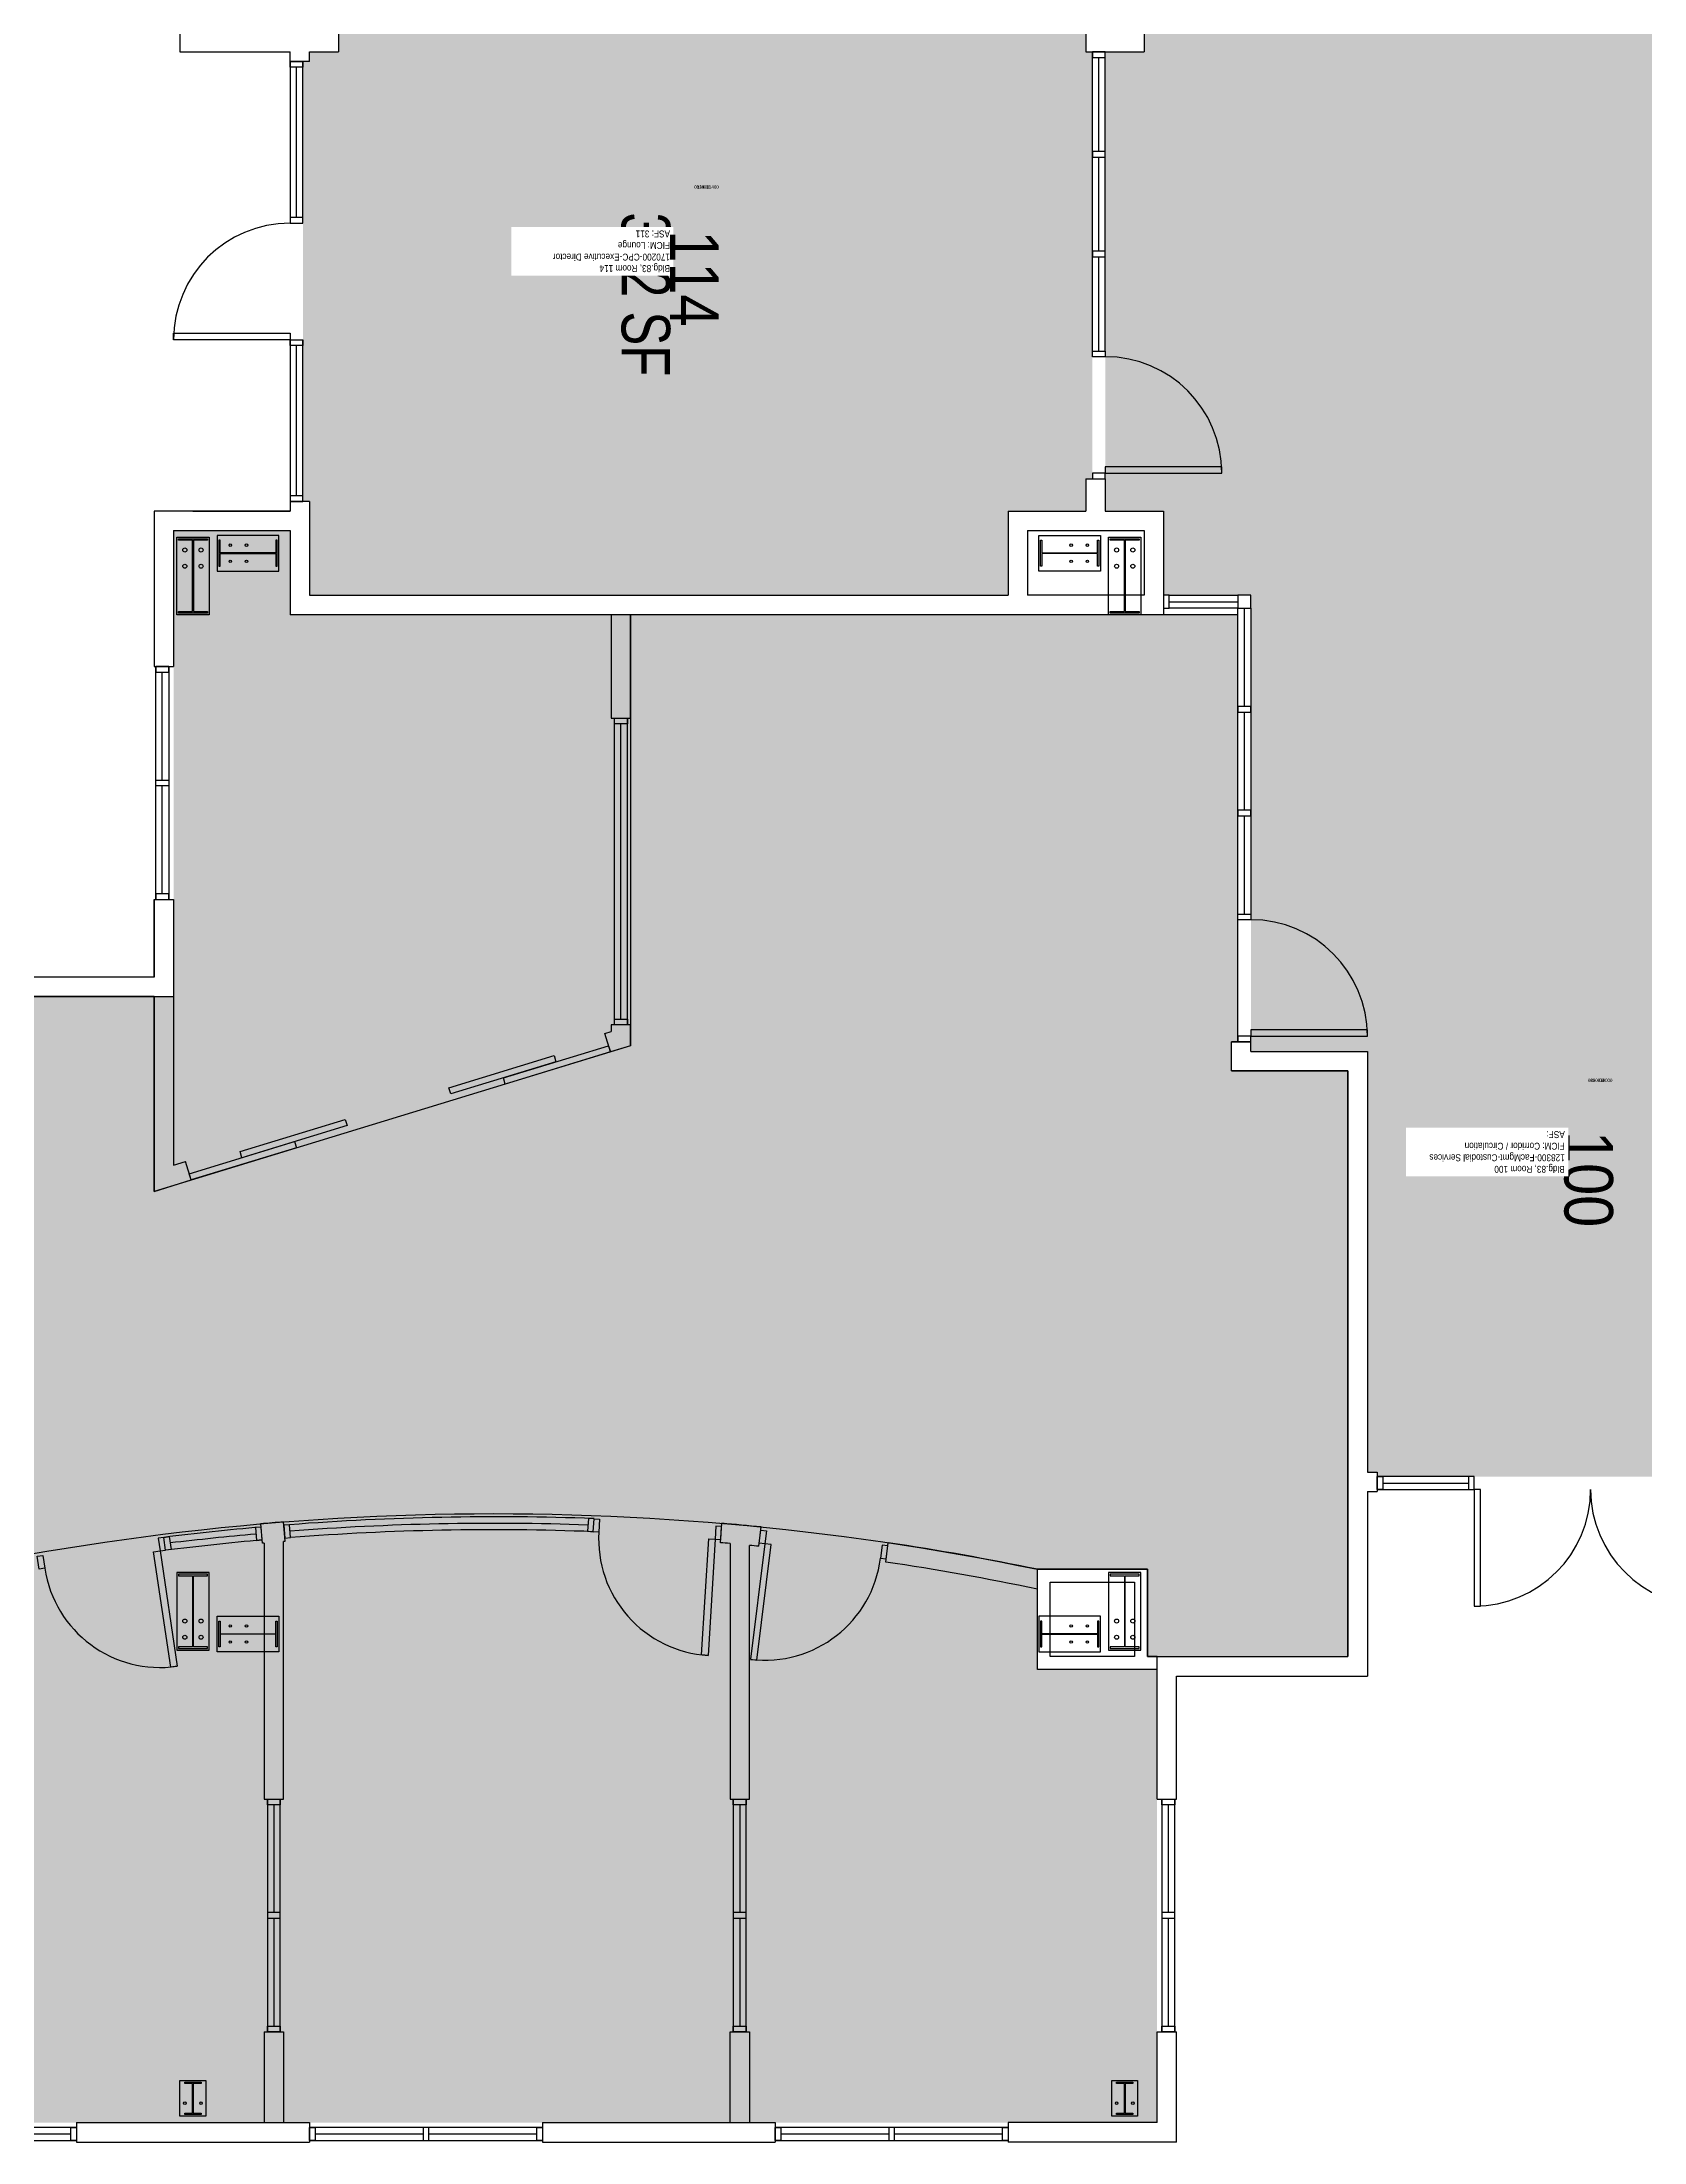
# Model space of a CAD drawing. Header units: inches. Extents: x 69173377 to 69175838, y 27696061 to 27697676.
# Drawn here: x 69174305 to 69174800, y 27696061 to 27696710 of the extents above; entities that cross this region are included whole.
import ezdxf
from ezdxf.enums import TextEntityAlignment as Align

# ---------------------------------------------------------------- set-up
doc = ezdxf.new("R2010")
doc.units = ezdxf.units.IN
doc.header["$LTSCALE"] = 0.5
doc.header["$MEASUREMENT"] = 0
for name, color, linetype in [('A-DOOR', 2, 'Continuous'), ('A-FLOR', 3, 'Continuous'), ('A-GLAZ', 1, 'Continuous'), ('A-IDEN-RNUM', 7, 'Continuous'), ('A-IDEN-SNUM', 4, 'Continuous'), ('A-IDEN-VNUM', 4, 'Continuous'), ('A-WALL', 5, 'Continuous'), ('AREA-TEXT', 3, 'Continuous'), ('Rooms-Category-Color', 7, 'Continuous'), ('Rooms-College-Color', 7, 'Continuous'), ('Rooms-Department-Color', 7, 'Continuous'), ('Rooms-Division-Color', 7, 'Continuous'), ('Rooms-Information', 7, 'Continuous')]:
    doc.layers.add(name, color=color, linetype=linetype)
doc.styles.add('CP_AREA', font='arial.ttf', dxfattribs={"height": 15})
doc.styles.add('CP_ROOMSNUMBER', font='arial.ttf', dxfattribs={"height": 1})
doc.styles.add('CP_ROOMVNUMBER', font='arial.ttf', dxfattribs={"width": 0.85, "height": 0.075})

msp = doc.modelspace()

# ---------------------------------------------------------------- hatches: boundary and pattern name
at = {"layer": 'Rooms-Category-Color', "true_color": 0xadadad}
h = msp.add_hatch(color=253, dxfattribs=at)
edge = h.paths.add_edge_path()
edge.add_line((69174852.78, 27696267.84), (69174849.78, 27696267.84))
edge.add_line((69174849.78, 27696267.84), (69174849.78, 27696266.47))
edge.add_line((69174849.78, 27696266.47), (69174717.78, 27696266.47))
edge.add_line((69174717.78, 27696266.47), (69174717.78, 27696267.84))
edge.add_line((69174717.78, 27696267.84), (69174714.78, 27696267.84))
edge.add_line((69174714.78, 27696267.84), (69174714.78, 27696397.84))
edge.add_line((69174714.78, 27696397.84), (69174678.78, 27696397.84))
edge.add_line((69174678.78, 27696397.84), (69174678.78, 27696538.84))
edge.add_line((69174678.78, 27696538.84), (69174651.78, 27696538.84))
edge.add_line((69174651.78, 27696538.84), (69174651.78, 27696564.84))
edge.add_line((69174651.78, 27696564.84), (69174633.78, 27696564.84))
edge.add_line((69174633.78, 27696564.84), (69174633.78, 27696706.84))
edge.add_line((69174633.78, 27696706.84), (69174645.78, 27696706.84))
edge.add_line((69174645.78, 27696706.84), (69174645.78, 27696742.84))
edge.add_line((69174645.78, 27696742.84), (69174633.78, 27696742.84))
edge.add_line((69174633.78, 27696742.84), (69174633.78, 27696842.84))
edge.add_line((69174633.78, 27696842.84), (69174645.78, 27696842.84))
edge.add_line((69174645.78, 27696842.84), (69174645.78, 27696878.84))
edge.add_line((69174645.78, 27696878.84), (69174633.78, 27696878.84))
edge.add_line((69174633.78, 27696878.84), (69174633.78, 27697032.84))
edge.add_line((69174633.78, 27697032.84), (69174651.78, 27697032.84))
edge.add_line((69174651.78, 27697032.84), (69174651.78, 27697060.84))
edge.add_line((69174651.78, 27697060.84), (69174714.78, 27697060.84))
edge.add_line((69174714.78, 27697060.84), (69174714.78, 27697173.55))
edge.add_arc((69174801.78, 27696975.84), 216, 66.24805, 113.75195, ccw=False)
edge.add_line((69174888.78, 27697173.55), (69174888.78, 27697060.84))
edge.add_line((69174888.78, 27697060.84), (69174915.78, 27697060.84))
edge.add_line((69174915.78, 27697060.84), (69174915.78, 27696963.84))
edge.add_line((69174915.78, 27696963.84), (69174936.28, 27696963.84))
edge.add_line((69174936.28, 27696963.84), (69174936.28, 27696849.84))
edge.add_line((69174936.28, 27696849.84), (69175375.78, 27696849.84))
edge.add_line((69175375.78, 27696849.84), (69175375.78, 27696886.84))
edge.add_line((69175375.78, 27696886.84), (69175509.78, 27696886.84))
edge.add_line((69175509.78, 27696886.84), (69175509.78, 27696746.84))
edge.add_line((69175509.78, 27696746.84), (69175375.78, 27696746.84))
edge.add_line((69175375.78, 27696746.84), (69175375.78, 27696783.84))
edge.add_line((69175375.78, 27696783.84), (69175200.78, 27696783.84))
edge.add_line((69175200.78, 27696783.84), (69175200.78, 27696763.84))
edge.add_line((69175200.78, 27696763.84), (69175144.78, 27696763.84))
edge.add_line((69175144.78, 27696763.84), (69175144.78, 27696783.84))
edge.add_line((69175144.78, 27696783.84), (69174915.78, 27696783.84))
edge.add_line((69174915.78, 27696783.84), (69174915.78, 27696538.84))
edge.add_line((69174915.78, 27696538.84), (69174888.78, 27696538.84))
edge.add_line((69174888.78, 27696538.84), (69174888.78, 27696397.84))
edge.add_line((69174888.78, 27696397.84), (69174852.78, 27696397.84))
edge.add_line((69174852.78, 27696397.84), (69174852.78, 27696267.84))
at = {"layer": 'Rooms-Category-Color', "true_color": 0xffe090}
msp.add_hatch(color=41, dxfattribs=at).paths.add_polyline_path([(69174353.78, 27696724.84), (69174353.78, 27696712.84), (69174396.78, 27696712.84), (69174396.78, 27696706.84), (69174387.78, 27696706.84), (69174387.78, 27696703.84), (69174385.78, 27696703.84), (69174385.78, 27696702.09), (69174385.78, 27696655.59), (69174385.78, 27696655.59), (69174385.78, 27696653.84), (69174385.78, 27696653.84), (69174385.78, 27696617.84), (69174385.78, 27696616.09), (69174385.78, 27696569.59), (69174385.78, 27696569.59), (69174385.78, 27696567.84), (69174387.78, 27696567.84), (69174387.78, 27696538.84), (69174603.78, 27696538.84), (69174603.78, 27696564.84), (69174627.78, 27696564.84), (69174627.78, 27696574.84), (69174629.78, 27696574.84), (69174629.78, 27696576.59), (69174629.78, 27696612.59), (69174629.78, 27696614.34), (69174629.78, 27696706.84), (69174627.78, 27696706.84), (69174627.78, 27696724.84)])
at = {"layer": 'Rooms-Category-Color', "true_color": 0xfa9ba3}
msp.add_hatch(color=241, dxfattribs=at).paths.add_polyline_path([(69174381.78, 27696532.84), (69174381.78, 27696558.84), (69174345.78, 27696558.84), (69174345.78, 27696414.84), (69174339.78, 27696414.84), (69173769.78, 27696414.84), (69173769.78, 27696360.84), (69173799.78, 27696360.84), (69173799.78, 27696198.84), (69173769.78, 27696198.84), (69173769.78, 27696066.84), (69174649.78, 27696066.84), (69174649.78, 27696206.84), (69174612.78, 27696206.84), (69174612.78, 27696237.84), (69174646.78, 27696237.84), (69174646.78, 27696210.84), (69174708.78, 27696210.84), (69174708.78, 27696391.84), (69174672.78, 27696391.84), (69174672.78, 27696400.84), (69174674.79, 27696400.84), (69174674.79, 27696532.82)])
at = {"layer": 'Rooms-College-Color', "true_color": 0xadadad}
h = msp.add_hatch(color=253, dxfattribs=at)
edge = h.paths.add_edge_path()
edge.add_line((69174852.78, 27696267.84), (69174849.78, 27696267.84))
edge.add_line((69174849.78, 27696267.84), (69174849.78, 27696266.47))
edge.add_line((69174849.78, 27696266.47), (69174717.78, 27696266.47))
edge.add_line((69174717.78, 27696266.47), (69174717.78, 27696267.84))
edge.add_line((69174717.78, 27696267.84), (69174714.78, 27696267.84))
edge.add_line((69174714.78, 27696267.84), (69174714.78, 27696397.84))
edge.add_line((69174714.78, 27696397.84), (69174678.78, 27696397.84))
edge.add_line((69174678.78, 27696397.84), (69174678.78, 27696538.84))
edge.add_line((69174678.78, 27696538.84), (69174651.78, 27696538.84))
edge.add_line((69174651.78, 27696538.84), (69174651.78, 27696564.84))
edge.add_line((69174651.78, 27696564.84), (69174633.78, 27696564.84))
edge.add_line((69174633.78, 27696564.84), (69174633.78, 27696706.84))
edge.add_line((69174633.78, 27696706.84), (69174645.78, 27696706.84))
edge.add_line((69174645.78, 27696706.84), (69174645.78, 27696742.84))
edge.add_line((69174645.78, 27696742.84), (69174633.78, 27696742.84))
edge.add_line((69174633.78, 27696742.84), (69174633.78, 27696842.84))
edge.add_line((69174633.78, 27696842.84), (69174645.78, 27696842.84))
edge.add_line((69174645.78, 27696842.84), (69174645.78, 27696878.84))
edge.add_line((69174645.78, 27696878.84), (69174633.78, 27696878.84))
edge.add_line((69174633.78, 27696878.84), (69174633.78, 27697032.84))
edge.add_line((69174633.78, 27697032.84), (69174651.78, 27697032.84))
edge.add_line((69174651.78, 27697032.84), (69174651.78, 27697060.84))
edge.add_line((69174651.78, 27697060.84), (69174714.78, 27697060.84))
edge.add_line((69174714.78, 27697060.84), (69174714.78, 27697173.55))
edge.add_arc((69174801.78, 27696975.84), 216, 66.24805, 113.75195, ccw=False)
edge.add_line((69174888.78, 27697173.55), (69174888.78, 27697060.84))
edge.add_line((69174888.78, 27697060.84), (69174915.78, 27697060.84))
edge.add_line((69174915.78, 27697060.84), (69174915.78, 27696963.84))
edge.add_line((69174915.78, 27696963.84), (69174936.28, 27696963.84))
edge.add_line((69174936.28, 27696963.84), (69174936.28, 27696849.84))
edge.add_line((69174936.28, 27696849.84), (69175375.78, 27696849.84))
edge.add_line((69175375.78, 27696849.84), (69175375.78, 27696886.84))
edge.add_line((69175375.78, 27696886.84), (69175509.78, 27696886.84))
edge.add_line((69175509.78, 27696886.84), (69175509.78, 27696746.84))
edge.add_line((69175509.78, 27696746.84), (69175375.78, 27696746.84))
edge.add_line((69175375.78, 27696746.84), (69175375.78, 27696783.84))
edge.add_line((69175375.78, 27696783.84), (69175200.78, 27696783.84))
edge.add_line((69175200.78, 27696783.84), (69175200.78, 27696763.84))
edge.add_line((69175200.78, 27696763.84), (69175144.78, 27696763.84))
edge.add_line((69175144.78, 27696763.84), (69175144.78, 27696783.84))
edge.add_line((69175144.78, 27696783.84), (69174915.78, 27696783.84))
edge.add_line((69174915.78, 27696783.84), (69174915.78, 27696538.84))
edge.add_line((69174915.78, 27696538.84), (69174888.78, 27696538.84))
edge.add_line((69174888.78, 27696538.84), (69174888.78, 27696397.84))
edge.add_line((69174888.78, 27696397.84), (69174852.78, 27696397.84))
edge.add_line((69174852.78, 27696397.84), (69174852.78, 27696267.84))
for points in [[(69174353.78, 27696724.84), (69174353.78, 27696712.84), (69174396.78, 27696712.84), (69174396.78, 27696706.84), (69174387.78, 27696706.84), (69174387.78, 27696703.84), (69174385.78, 27696703.84), (69174385.78, 27696702.09), (69174385.78, 27696655.59), (69174385.78, 27696655.59), (69174385.78, 27696653.84), (69174385.78, 27696653.84), (69174385.78, 27696617.84), (69174385.78, 27696616.09), (69174385.78, 27696569.59), (69174385.78, 27696569.59), (69174385.78, 27696567.84), (69174387.78, 27696567.84), (69174387.78, 27696538.84), (69174603.78, 27696538.84), (69174603.78, 27696564.84), (69174627.78, 27696564.84), (69174627.78, 27696574.84), (69174629.78, 27696574.84), (69174629.78, 27696576.59), (69174629.78, 27696612.59), (69174629.78, 27696614.34), (69174629.78, 27696706.84), (69174627.78, 27696706.84), (69174627.78, 27696724.84)], [(69174381.78, 27696532.84), (69174381.78, 27696558.84), (69174345.78, 27696558.84), (69174345.78, 27696414.84), (69174339.78, 27696414.84), (69173769.78, 27696414.84), (69173769.78, 27696360.84), (69173799.78, 27696360.84), (69173799.78, 27696198.84), (69173769.78, 27696198.84), (69173769.78, 27696066.84), (69174649.78, 27696066.84), (69174649.78, 27696206.84), (69174612.78, 27696206.84), (69174612.78, 27696237.84), (69174646.78, 27696237.84), (69174646.78, 27696210.84), (69174708.78, 27696210.84), (69174708.78, 27696391.84), (69174672.78, 27696391.84), (69174672.78, 27696400.84), (69174674.79, 27696400.84), (69174674.79, 27696532.82)]]:
    msp.add_hatch(color=253, dxfattribs=at).paths.add_polyline_path(points)
at = {"layer": 'Rooms-Department-Color', "true_color": 0xacacac}
h = msp.add_hatch(color=253, dxfattribs=at)
edge = h.paths.add_edge_path()
edge.add_line((69174852.78, 27696267.84), (69174849.78, 27696267.84))
edge.add_line((69174849.78, 27696267.84), (69174849.78, 27696266.47))
edge.add_line((69174849.78, 27696266.47), (69174717.78, 27696266.47))
edge.add_line((69174717.78, 27696266.47), (69174717.78, 27696267.84))
edge.add_line((69174717.78, 27696267.84), (69174714.78, 27696267.84))
edge.add_line((69174714.78, 27696267.84), (69174714.78, 27696397.84))
edge.add_line((69174714.78, 27696397.84), (69174678.78, 27696397.84))
edge.add_line((69174678.78, 27696397.84), (69174678.78, 27696538.84))
edge.add_line((69174678.78, 27696538.84), (69174651.78, 27696538.84))
edge.add_line((69174651.78, 27696538.84), (69174651.78, 27696564.84))
edge.add_line((69174651.78, 27696564.84), (69174633.78, 27696564.84))
edge.add_line((69174633.78, 27696564.84), (69174633.78, 27696706.84))
edge.add_line((69174633.78, 27696706.84), (69174645.78, 27696706.84))
edge.add_line((69174645.78, 27696706.84), (69174645.78, 27696742.84))
edge.add_line((69174645.78, 27696742.84), (69174633.78, 27696742.84))
edge.add_line((69174633.78, 27696742.84), (69174633.78, 27696842.84))
edge.add_line((69174633.78, 27696842.84), (69174645.78, 27696842.84))
edge.add_line((69174645.78, 27696842.84), (69174645.78, 27696878.84))
edge.add_line((69174645.78, 27696878.84), (69174633.78, 27696878.84))
edge.add_line((69174633.78, 27696878.84), (69174633.78, 27697032.84))
edge.add_line((69174633.78, 27697032.84), (69174651.78, 27697032.84))
edge.add_line((69174651.78, 27697032.84), (69174651.78, 27697060.84))
edge.add_line((69174651.78, 27697060.84), (69174714.78, 27697060.84))
edge.add_line((69174714.78, 27697060.84), (69174714.78, 27697173.55))
edge.add_arc((69174801.78, 27696975.84), 216, 66.24805, 113.75195, ccw=False)
edge.add_line((69174888.78, 27697173.55), (69174888.78, 27697060.84))
edge.add_line((69174888.78, 27697060.84), (69174915.78, 27697060.84))
edge.add_line((69174915.78, 27697060.84), (69174915.78, 27696963.84))
edge.add_line((69174915.78, 27696963.84), (69174936.28, 27696963.84))
edge.add_line((69174936.28, 27696963.84), (69174936.28, 27696849.84))
edge.add_line((69174936.28, 27696849.84), (69175375.78, 27696849.84))
edge.add_line((69175375.78, 27696849.84), (69175375.78, 27696886.84))
edge.add_line((69175375.78, 27696886.84), (69175509.78, 27696886.84))
edge.add_line((69175509.78, 27696886.84), (69175509.78, 27696746.84))
edge.add_line((69175509.78, 27696746.84), (69175375.78, 27696746.84))
edge.add_line((69175375.78, 27696746.84), (69175375.78, 27696783.84))
edge.add_line((69175375.78, 27696783.84), (69175200.78, 27696783.84))
edge.add_line((69175200.78, 27696783.84), (69175200.78, 27696763.84))
edge.add_line((69175200.78, 27696763.84), (69175144.78, 27696763.84))
edge.add_line((69175144.78, 27696763.84), (69175144.78, 27696783.84))
edge.add_line((69175144.78, 27696783.84), (69174915.78, 27696783.84))
edge.add_line((69174915.78, 27696783.84), (69174915.78, 27696538.84))
edge.add_line((69174915.78, 27696538.84), (69174888.78, 27696538.84))
edge.add_line((69174888.78, 27696538.84), (69174888.78, 27696397.84))
edge.add_line((69174888.78, 27696397.84), (69174852.78, 27696397.84))
edge.add_line((69174852.78, 27696397.84), (69174852.78, 27696267.84))
at = {"layer": 'Rooms-Department-Color', "true_color": 0x80bc67}
for points in [[(69174353.78, 27696724.84), (69174353.78, 27696712.84), (69174396.78, 27696712.84), (69174396.78, 27696706.84), (69174387.78, 27696706.84), (69174387.78, 27696703.84), (69174385.78, 27696703.84), (69174385.78, 27696702.09), (69174385.78, 27696655.59), (69174385.78, 27696655.59), (69174385.78, 27696653.84), (69174385.78, 27696653.84), (69174385.78, 27696617.84), (69174385.78, 27696616.09), (69174385.78, 27696569.59), (69174385.78, 27696569.59), (69174385.78, 27696567.84), (69174387.78, 27696567.84), (69174387.78, 27696538.84), (69174603.78, 27696538.84), (69174603.78, 27696564.84), (69174627.78, 27696564.84), (69174627.78, 27696574.84), (69174629.78, 27696574.84), (69174629.78, 27696576.59), (69174629.78, 27696612.59), (69174629.78, 27696614.34), (69174629.78, 27696706.84), (69174627.78, 27696706.84), (69174627.78, 27696724.84)], [(69174381.78, 27696532.84), (69174381.78, 27696558.84), (69174345.78, 27696558.84), (69174345.78, 27696414.84), (69174339.78, 27696414.84), (69173769.78, 27696414.84), (69173769.78, 27696360.84), (69173799.78, 27696360.84), (69173799.78, 27696198.84), (69173769.78, 27696198.84), (69173769.78, 27696066.84), (69174649.78, 27696066.84), (69174649.78, 27696206.84), (69174612.78, 27696206.84), (69174612.78, 27696237.84), (69174646.78, 27696237.84), (69174646.78, 27696210.84), (69174708.78, 27696210.84), (69174708.78, 27696391.84), (69174672.78, 27696391.84), (69174672.78, 27696400.84), (69174674.79, 27696400.84), (69174674.79, 27696532.82)]]:
    msp.add_hatch(color=83, dxfattribs=at).paths.add_polyline_path(points)
at = {"layer": 'Rooms-Division-Color', "true_color": 0xadadad}
h = msp.add_hatch(color=253, dxfattribs=at)
edge = h.paths.add_edge_path()
edge.add_line((69174852.78, 27696267.84), (69174849.78, 27696267.84))
edge.add_line((69174849.78, 27696267.84), (69174849.78, 27696266.47))
edge.add_line((69174849.78, 27696266.47), (69174717.78, 27696266.47))
edge.add_line((69174717.78, 27696266.47), (69174717.78, 27696267.84))
edge.add_line((69174717.78, 27696267.84), (69174714.78, 27696267.84))
edge.add_line((69174714.78, 27696267.84), (69174714.78, 27696397.84))
edge.add_line((69174714.78, 27696397.84), (69174678.78, 27696397.84))
edge.add_line((69174678.78, 27696397.84), (69174678.78, 27696538.84))
edge.add_line((69174678.78, 27696538.84), (69174651.78, 27696538.84))
edge.add_line((69174651.78, 27696538.84), (69174651.78, 27696564.84))
edge.add_line((69174651.78, 27696564.84), (69174633.78, 27696564.84))
edge.add_line((69174633.78, 27696564.84), (69174633.78, 27696706.84))
edge.add_line((69174633.78, 27696706.84), (69174645.78, 27696706.84))
edge.add_line((69174645.78, 27696706.84), (69174645.78, 27696742.84))
edge.add_line((69174645.78, 27696742.84), (69174633.78, 27696742.84))
edge.add_line((69174633.78, 27696742.84), (69174633.78, 27696842.84))
edge.add_line((69174633.78, 27696842.84), (69174645.78, 27696842.84))
edge.add_line((69174645.78, 27696842.84), (69174645.78, 27696878.84))
edge.add_line((69174645.78, 27696878.84), (69174633.78, 27696878.84))
edge.add_line((69174633.78, 27696878.84), (69174633.78, 27697032.84))
edge.add_line((69174633.78, 27697032.84), (69174651.78, 27697032.84))
edge.add_line((69174651.78, 27697032.84), (69174651.78, 27697060.84))
edge.add_line((69174651.78, 27697060.84), (69174714.78, 27697060.84))
edge.add_line((69174714.78, 27697060.84), (69174714.78, 27697173.55))
edge.add_arc((69174801.78, 27696975.84), 216, 66.24805, 113.75195, ccw=False)
edge.add_line((69174888.78, 27697173.55), (69174888.78, 27697060.84))
edge.add_line((69174888.78, 27697060.84), (69174915.78, 27697060.84))
edge.add_line((69174915.78, 27697060.84), (69174915.78, 27696963.84))
edge.add_line((69174915.78, 27696963.84), (69174936.28, 27696963.84))
edge.add_line((69174936.28, 27696963.84), (69174936.28, 27696849.84))
edge.add_line((69174936.28, 27696849.84), (69175375.78, 27696849.84))
edge.add_line((69175375.78, 27696849.84), (69175375.78, 27696886.84))
edge.add_line((69175375.78, 27696886.84), (69175509.78, 27696886.84))
edge.add_line((69175509.78, 27696886.84), (69175509.78, 27696746.84))
edge.add_line((69175509.78, 27696746.84), (69175375.78, 27696746.84))
edge.add_line((69175375.78, 27696746.84), (69175375.78, 27696783.84))
edge.add_line((69175375.78, 27696783.84), (69175200.78, 27696783.84))
edge.add_line((69175200.78, 27696783.84), (69175200.78, 27696763.84))
edge.add_line((69175200.78, 27696763.84), (69175144.78, 27696763.84))
edge.add_line((69175144.78, 27696763.84), (69175144.78, 27696783.84))
edge.add_line((69175144.78, 27696783.84), (69174915.78, 27696783.84))
edge.add_line((69174915.78, 27696783.84), (69174915.78, 27696538.84))
edge.add_line((69174915.78, 27696538.84), (69174888.78, 27696538.84))
edge.add_line((69174888.78, 27696538.84), (69174888.78, 27696397.84))
edge.add_line((69174888.78, 27696397.84), (69174852.78, 27696397.84))
edge.add_line((69174852.78, 27696397.84), (69174852.78, 27696267.84))
at = {"layer": 'Rooms-Division-Color', "true_color": 0x80bc67}
for points in [[(69174353.78, 27696724.84), (69174353.78, 27696712.84), (69174396.78, 27696712.84), (69174396.78, 27696706.84), (69174387.78, 27696706.84), (69174387.78, 27696703.84), (69174385.78, 27696703.84), (69174385.78, 27696702.09), (69174385.78, 27696655.59), (69174385.78, 27696655.59), (69174385.78, 27696653.84), (69174385.78, 27696653.84), (69174385.78, 27696617.84), (69174385.78, 27696616.09), (69174385.78, 27696569.59), (69174385.78, 27696569.59), (69174385.78, 27696567.84), (69174387.78, 27696567.84), (69174387.78, 27696538.84), (69174603.78, 27696538.84), (69174603.78, 27696564.84), (69174627.78, 27696564.84), (69174627.78, 27696574.84), (69174629.78, 27696574.84), (69174629.78, 27696576.59), (69174629.78, 27696612.59), (69174629.78, 27696614.34), (69174629.78, 27696706.84), (69174627.78, 27696706.84), (69174627.78, 27696724.84)], [(69174381.78, 27696532.84), (69174381.78, 27696558.84), (69174345.78, 27696558.84), (69174345.78, 27696414.84), (69174339.78, 27696414.84), (69173769.78, 27696414.84), (69173769.78, 27696360.84), (69173799.78, 27696360.84), (69173799.78, 27696198.84), (69173769.78, 27696198.84), (69173769.78, 27696066.84), (69174649.78, 27696066.84), (69174649.78, 27696206.84), (69174612.78, 27696206.84), (69174612.78, 27696237.84), (69174646.78, 27696237.84), (69174646.78, 27696210.84), (69174708.78, 27696210.84), (69174708.78, 27696391.84), (69174672.78, 27696391.84), (69174672.78, 27696400.84), (69174674.79, 27696400.84), (69174674.79, 27696532.82)]]:
    msp.add_hatch(color=83, dxfattribs=at).paths.add_polyline_path(points)

# ---------------------------------------------------------------- linework, layer by layer
msp.add_lwpolyline([(69174612.78, 27696237.84), (69174646.78, 27696237.84), (69174646.78, 27696210.84), (69174708.78, 27696210.84), (69174708.78, 27696391.84), (69174672.78, 27696391.84), (69174672.78, 27696400.84), (69174674.79, 27696400.84), (69174674.79, 27696532.82), (69174487.05, 27696532.84), (69174487.05, 27696399.62), (69174339.78, 27696354.59), (69174339.78, 27696414.84), (69173769.78, 27696414.84), (69173769.78, 27696360.84), (69173799.78, 27696360.84), (69173799.78, 27696198.84), (69173769.78, 27696198.84), (69173769.78, 27696066.84), (69174229.78, 27696066.84), (69174229.78, 27696226.59, -0.117281)], format="xyb", close=True)
at = {"layer": 'A-DOOR'}
for points in [[(69174381.78, 27696617.84), (69174345.78, 27696617.84), (69174345.78, 27696619.84), (69174381.78, 27696619.84)], [(69174633.78, 27696576.59), (69174669.78, 27696576.59), (69174669.78, 27696578.59), (69174633.78, 27696578.59)], [(69174678.78, 27696402.59), (69174714.78, 27696402.59), (69174714.78, 27696404.59), (69174678.78, 27696404.59)], [(69174447.73, 27696389.7), (69174480.25, 27696399.64), (69174480.83, 27696397.73), (69174448.32, 27696387.79)], [(69174430.89, 27696386.64), (69174463.41, 27696396.59), (69174463.99, 27696394.67), (69174431.48, 27696384.73)], [(69174366.33, 27696366.94), (69174398.85, 27696376.88), (69174399.43, 27696374.97), (69174366.92, 27696365.03)], [(69174350.66, 27696360.06), (69174383.17, 27696370), (69174383.76, 27696368.09), (69174351.24, 27696358.15)], [(69174747.78, 27696262.47), (69174747.78, 27696226.47), (69174749.78, 27696226.47), (69174749.78, 27696262.47)], [(69174341.6, 27696243.49), (69174346.9, 27696207.88), (69174344.92, 27696207.58), (69174339.62, 27696243.19)], [(69174513.18, 27696247.16), (69174510.99, 27696211.23), (69174508.99, 27696211.35), (69174511.19, 27696247.28)], [(69174528.57, 27696245.73), (69174524.12, 27696210.01), (69174526.11, 27696209.76), (69174530.55, 27696245.49)]]:
    msp.add_lwpolyline(points, close=True, dxfattribs=at)
for centre, start, end in [((69174381.78, 27696617.84), 90, 180), ((69174633.78, 27696576.59), 0, 90), ((69174678.78, 27696402.59), 0, 90), ((69174747.78, 27696262.47), 270, 0), ((69174819.78, 27696262.47), 180, 270), ((69174513.18, 27696247.16), 176.50191, 266.50191), ((69174528.57, 27696245.73), 262.90887, 352.90887), ((69174341.6, 27696243.49), 188.47529, 278.47529)]:
    msp.add_arc(centre, 36, start, end, dxfattribs=at)
at = {"layer": 'A-FLOR'}
for points in [[(69174346.78, 27696556.84), (69174356.78, 27696556.84), (69174356.78, 27696532.84), (69174346.78, 27696532.84)], [(69174351.66, 27696533.84), (69174351.66, 27696555.84), (69174347.28, 27696555.84), (69174347.28, 27696556.34), (69174356.28, 27696556.34), (69174356.28, 27696555.84), (69174351.91, 27696555.84), (69174351.91, 27696533.84), (69174356.28, 27696533.84), (69174356.28, 27696533.34), (69174347.28, 27696533.34), (69174347.28, 27696533.84)], [(69174359.28, 27696546.34), (69174378.28, 27696546.34), (69174378.28, 27696557.34), (69174359.28, 27696557.34)], [(69174360.16, 27696551.75), (69174377.41, 27696551.75), (69174377.41, 27696547.84), (69174377.78, 27696547.84), (69174377.78, 27696555.84), (69174377.41, 27696555.84), (69174377.41, 27696551.94), (69174360.16, 27696551.94), (69174360.16, 27696555.84), (69174359.78, 27696555.84), (69174359.78, 27696547.84), (69174360.16, 27696547.84)], [(69174632.28, 27696546.34), (69174613.28, 27696546.34), (69174613.28, 27696557.34), (69174632.28, 27696557.34)], [(69174631.41, 27696551.75), (69174614.16, 27696551.75), (69174614.16, 27696547.84), (69174613.78, 27696547.84), (69174613.78, 27696555.84), (69174614.16, 27696555.84), (69174614.16, 27696551.94), (69174631.41, 27696551.94), (69174631.41, 27696555.84), (69174631.78, 27696555.84), (69174631.78, 27696547.84), (69174631.41, 27696547.84)], [(69174634.78, 27696556.84), (69174644.78, 27696556.84), (69174644.78, 27696532.84), (69174634.78, 27696532.84)], [(69174639.66, 27696533.84), (69174639.66, 27696555.84), (69174635.28, 27696555.84), (69174635.28, 27696556.34), (69174644.28, 27696556.34), (69174644.28, 27696555.84), (69174639.91, 27696555.84), (69174639.91, 27696533.84), (69174644.28, 27696533.84), (69174644.28, 27696533.34), (69174635.28, 27696533.34), (69174635.28, 27696533.84)], [(69174346.78, 27696212.84), (69174356.78, 27696212.84), (69174356.78, 27696236.84), (69174346.78, 27696236.84)], [(69174351.66, 27696235.84), (69174351.66, 27696213.84), (69174347.28, 27696213.84), (69174347.28, 27696213.34), (69174356.28, 27696213.34), (69174356.28, 27696213.84), (69174351.91, 27696213.84), (69174351.91, 27696235.84), (69174356.28, 27696235.84), (69174356.28, 27696236.34), (69174347.28, 27696236.34), (69174347.28, 27696235.84)], [(69174634.78, 27696212.84), (69174644.78, 27696212.84), (69174644.78, 27696236.84), (69174634.78, 27696236.84)], [(69174639.66, 27696235.84), (69174639.66, 27696213.84), (69174635.28, 27696213.84), (69174635.28, 27696213.34), (69174644.28, 27696213.34), (69174644.28, 27696213.84), (69174639.91, 27696213.84), (69174639.91, 27696235.84), (69174644.28, 27696235.84), (69174644.28, 27696236.34), (69174635.28, 27696236.34), (69174635.28, 27696235.84)], [(69174359.28, 27696223.34), (69174378.28, 27696223.34), (69174378.28, 27696212.34), (69174359.28, 27696212.34)], [(69174360.16, 27696217.94), (69174377.41, 27696217.94), (69174377.41, 27696221.84), (69174377.78, 27696221.84), (69174377.78, 27696213.84), (69174377.41, 27696213.84), (69174377.41, 27696217.75), (69174360.16, 27696217.75), (69174360.16, 27696213.84), (69174359.78, 27696213.84), (69174359.78, 27696221.84), (69174360.16, 27696221.84)], [(69174632.28, 27696223.34), (69174613.28, 27696223.34), (69174613.28, 27696212.34), (69174632.28, 27696212.34)], [(69174631.41, 27696217.94), (69174614.16, 27696217.94), (69174614.16, 27696221.84), (69174613.78, 27696221.84), (69174613.78, 27696213.84), (69174614.16, 27696213.84), (69174614.16, 27696217.75), (69174631.41, 27696217.75), (69174631.41, 27696213.84), (69174631.78, 27696213.84), (69174631.78, 27696221.84), (69174631.41, 27696221.84)], [(69174347.78, 27696079.84), (69174355.78, 27696079.84), (69174355.78, 27696068.84), (69174347.78, 27696068.84)], [(69174351.69, 27696069.72), (69174351.69, 27696078.97), (69174349.28, 27696078.97), (69174349.28, 27696079.34), (69174354.28, 27696079.34), (69174354.28, 27696078.97), (69174351.88, 27696078.97), (69174351.88, 27696069.72), (69174354.28, 27696069.72), (69174354.28, 27696069.34), (69174349.28, 27696069.34), (69174349.28, 27696069.72)], [(69174635.78, 27696079.84), (69174643.78, 27696079.84), (69174643.78, 27696068.84), (69174635.78, 27696068.84)], [(69174639.69, 27696069.72), (69174639.69, 27696078.97), (69174637.28, 27696078.97), (69174637.28, 27696079.34), (69174642.28, 27696079.34), (69174642.28, 27696078.97), (69174639.88, 27696078.97), (69174639.88, 27696069.72), (69174642.28, 27696069.72), (69174642.28, 27696069.34), (69174637.28, 27696069.34), (69174637.28, 27696069.72)]]:
    msp.add_lwpolyline(points, close=True, dxfattribs=at)
for centre, radius in [((69174349.28, 27696552.84), 0.625), ((69174354.28, 27696552.84), 0.625), ((69174363.33, 27696554.34), 0.375), ((69174368.33, 27696554.34), 0.375), ((69174623.23, 27696554.34), 0.375), ((69174628.23, 27696554.34), 0.375), ((69174637.28, 27696552.84), 0.625), ((69174642.28, 27696552.84), 0.625), ((69174349.28, 27696547.84), 0.625), ((69174354.28, 27696547.84), 0.625), ((69174363.33, 27696549.34), 0.375), ((69174368.33, 27696549.34), 0.375), ((69174623.23, 27696549.34), 0.375), ((69174628.23, 27696549.34), 0.375), ((69174637.28, 27696547.84), 0.625), ((69174642.28, 27696547.84), 0.625), ((69174349.28, 27696221.84), 0.625), ((69174354.28, 27696221.84), 0.625), ((69174637.28, 27696221.84), 0.625), ((69174642.28, 27696221.84), 0.625), ((69174349.28, 27696216.84), 0.625), ((69174354.28, 27696216.84), 0.625), ((69174363.33, 27696220.34), 0.375), ((69174363.33, 27696215.34), 0.375), ((69174368.33, 27696220.34), 0.375), ((69174368.33, 27696215.34), 0.375), ((69174623.23, 27696220.34), 0.375), ((69174623.23, 27696215.34), 0.375), ((69174628.23, 27696220.34), 0.375), ((69174628.23, 27696215.34), 0.375), ((69174637.28, 27696216.84), 0.625), ((69174642.28, 27696216.84), 0.625), ((69174349.28, 27696072.84), 0.375), ((69174354.28, 27696072.84), 0.375), ((69174637.28, 27696072.84), 0.375), ((69174642.28, 27696072.84), 0.375)]:
    msp.add_circle(centre, radius, dxfattribs=at)
at = {"layer": 'A-GLAZ'}
for p, q in [((69174381.78, 27696703.84), (69174381.78, 27696653.84)), ((69174383.78, 27696655.59), (69174383.78, 27696702.09)), ((69174385.78, 27696653.84), (69174385.78, 27696703.84)), ((69174629.78, 27696614.34), (69174629.78, 27696706.84)), ((69174631.78, 27696676.01), (69174631.78, 27696705.09)), ((69174633.78, 27696614.34), (69174633.78, 27696706.84)), ((69174631.78, 27696645.17), (69174631.78, 27696674.26)), ((69174631.78, 27696614.34), (69174631.78, 27696643.42)), ((69174381.78, 27696617.84), (69174381.78, 27696567.84)), ((69174385.78, 27696567.84), (69174385.78, 27696617.84)), ((69174383.78, 27696569.59), (69174383.78, 27696616.09)), ((69174653.53, 27696538.84), (69174674.78, 27696538.84)), ((69174653.53, 27696536.84), (69174674.78, 27696536.84)), ((69174674.78, 27696534.84), (69174653.53, 27696534.84)), ((69174674.78, 27696440.34), (69174674.79, 27696534.84)), ((69174676.78, 27696504.51), (69174676.78, 27696534.84)), ((69174678.78, 27696534.84), (69174678.78, 27696440.34)), ((69174340.28, 27696444.84), (69174340.28, 27696516.84)), ((69174342.28, 27696481.72), (69174342.28, 27696515.09)), ((69174344.28, 27696516.84), (69174344.28, 27696444.84)), ((69174482.05, 27696406.12), (69174482.05, 27696500.84)), ((69174486.05, 27696406.12), (69174486.05, 27696500.84)), ((69174676.78, 27696472.43), (69174676.78, 27696502.76)), ((69174484.05, 27696407.87), (69174484.05, 27696499.09)), ((69174342.28, 27696446.59), (69174342.28, 27696479.97)), ((69174676.78, 27696440.34), (69174676.78, 27696470.68)), ((69174747.78, 27696266.47), (69174717.78, 27696266.47)), ((69174717.78, 27696262.47), (69174747.78, 27696262.47)), ((69174719.53, 27696264.47), (69174746.03, 27696264.47)), ((69174374.78, 27696166.84), (69174374.78, 27696094.84)), ((69174376.78, 27696165.09), (69174376.78, 27696131.72)), ((69174378.78, 27696094.84), (69174378.78, 27696166.84)), ((69174518.78, 27696166.84), (69174518.78, 27696094.84)), ((69174520.78, 27696165.09), (69174520.78, 27696131.72)), ((69174522.78, 27696094.84), (69174522.78, 27696166.84)), ((69174651.28, 27696166.84), (69174651.28, 27696094.84)), ((69174653.28, 27696131.72), (69174653.28, 27696165.09)), ((69174655.28, 27696094.84), (69174655.28, 27696166.84)), ((69174376.78, 27696129.97), (69174376.78, 27696096.59)), ((69174520.78, 27696129.97), (69174520.78, 27696096.59)), ((69174653.28, 27696096.59), (69174653.28, 27696129.97)), ((69174315.78, 27696065.34), (69174243.78, 27696065.34)), ((69174243.78, 27696061.34), (69174315.78, 27696061.34)), ((69174280.66, 27696063.34), (69174314.03, 27696063.34)), ((69174459.78, 27696065.34), (69174387.78, 27696065.34)), ((69174387.78, 27696061.34), (69174459.78, 27696061.34)), ((69174389.53, 27696063.34), (69174422.91, 27696063.34)), ((69174424.66, 27696063.34), (69174458.03, 27696063.34)), ((69174603.78, 27696065.34), (69174531.78, 27696065.34)), ((69174531.78, 27696061.34), (69174603.78, 27696061.34)), ((69174533.53, 27696063.34), (69174566.91, 27696063.34)), ((69174568.66, 27696063.34), (69174602.03, 27696063.34))]:
    msp.add_line(p, q, dxfattribs=at)
for centre, radius, start, end in [((69174448.77, 27695388.7), 865.52, 95.03279, 97.03712), ((69174467.12, 27695201.88), 1051.24, 95.23091, 96.6838), ((69174445.34, 27695424.21), 829.85, 87.90012, 94.40283), ((69174444.93, 27695427.09), 824.94, 87.98935, 94.3897), ((69174444.51, 27695446.39), 803.67, 87.78956, 94.46438), ((69174464.67, 27695238.61), 1012.43, 95.18406, 96.88379)]:
    msp.add_arc(centre, radius, start, end, dxfattribs=at)
at = {"layer": 'A-WALL'}
for p, q in [((69174347.78, 27696742.84), (69174347.78, 27696706.84)), ((69174627.78, 27696742.84), (69174627.78, 27696706.84)), ((69174645.78, 27696742.84), (69174645.78, 27696706.84)), ((69174396.78, 27696712.84), (69174396.78, 27696706.84)), ((69174347.78, 27696706.84), (69174381.78, 27696706.84)), ((69174347.78, 27696706.84), (69174381.78, 27696706.84)), ((69174381.78, 27696703.84), (69174381.78, 27696706.84)), ((69174387.78, 27696703.84), (69174381.78, 27696703.84)), ((69174387.78, 27696706.84), (69174396.78, 27696706.84)), ((69174387.78, 27696703.84), (69174387.78, 27696706.84)), ((69174627.78, 27696706.84), (69174645.78, 27696706.84)), ((69174627.78, 27696574.84), (69174633.78, 27696574.84)), ((69174627.78, 27696574.84), (69174627.78, 27696564.84)), ((69174633.78, 27696574.84), (69174633.78, 27696564.84)), ((69174387.78, 27696567.84), (69174381.78, 27696567.84)), ((69174381.78, 27696567.84), (69174381.78, 27696564.84)), ((69174387.78, 27696567.84), (69174387.78, 27696538.84)), ((69174381.78, 27696564.84), (69174339.78, 27696564.84)), ((69174339.78, 27696564.84), (69174339.78, 27696516.84)), ((69174351.78, 27696564.84), (69174381.78, 27696564.84)), ((69174603.78, 27696564.84), (69174603.78, 27696538.84)), ((69174603.78, 27696564.84), (69174627.78, 27696564.84)), ((69174633.78, 27696564.84), (69174651.78, 27696564.84)), ((69174651.78, 27696564.84), (69174651.78, 27696532.84)), ((69174345.78, 27696558.84), (69174381.78, 27696558.84)), ((69174345.78, 27696558.84), (69174345.78, 27696516.84)), ((69174381.78, 27696558.84), (69174381.78, 27696532.84)), ((69174609.78, 27696558.84), (69174645.78, 27696558.84)), ((69174609.78, 27696558.84), (69174609.78, 27696538.84)), ((69174645.78, 27696558.84), (69174645.78, 27696538.84)), ((69174387.78, 27696538.84), (69174603.78, 27696538.84)), ((69174645.78, 27696538.84), (69174609.78, 27696538.84)), ((69174651.78, 27696532.84), (69174381.78, 27696532.84)), ((69174481.05, 27696532.84), (69174481.05, 27696500.84)), ((69174487.05, 27696500.84), (69174487.05, 27696532.84)), ((69174339.78, 27696516.84), (69174345.78, 27696516.84)), ((69174481.05, 27696500.84), (69174487.05, 27696500.84)), ((69174339.78, 27696444.84), (69174339.78, 27696420.84)), ((69174339.78, 27696420.84), (69174339.78, 27696444.84)), ((69174339.78, 27696444.84), (69174345.78, 27696444.84)), ((69174345.78, 27696444.84), (69174345.78, 27696414.84)), ((69174339.78, 27696420.84), (69174279.78, 27696420.84)), ((69174279.78, 27696414.84), (69174345.78, 27696414.84)), ((69174339.78, 27696414.84), (69174339.78, 27696354.59)), ((69174345.78, 27696414.84), (69174345.78, 27696362.7)), ((69174479.08, 27696403.45), (69174481.05, 27696404.06)), ((69174480.83, 27696397.73), (69174479.08, 27696403.45)), ((69174487.05, 27696406.12), (69174481.05, 27696406.12)), ((69174481.05, 27696406.12), (69174481.05, 27696404.06)), ((69174487.05, 27696399.62), (69174487.05, 27696406.12)), ((69174487.05, 27696399.62), (69174480.83, 27696397.73)), ((69174672.78, 27696391.84), (69174672.78, 27696400.84)), ((69174678.78, 27696400.84), (69174672.78, 27696400.84)), ((69174678.78, 27696397.84), (69174678.78, 27696400.84)), ((69174678.78, 27696397.84), (69174714.78, 27696397.84)), ((69174714.78, 27696397.84), (69174714.78, 27696267.84)), ((69174672.78, 27696391.84), (69174708.78, 27696391.84)), ((69174708.78, 27696391.84), (69174708.78, 27696210.84)), ((69174339.78, 27696354.59), (69174351.24, 27696358.15)), ((69174345.78, 27696362.7), (69174349.5, 27696363.84)), ((69174351.24, 27696358.15), (69174349.5, 27696363.84)), ((69174714.78, 27696267.84), (69174717.78, 27696267.84)), ((69174717.78, 27696267.84), (69174717.78, 27696261.84)), ((69174714.78, 27696261.84), (69174717.78, 27696261.84)), ((69174714.78, 27696261.84), (69174714.78, 27696204.84)), ((69174373.28, 27696245.9), (69174372.76, 27696251.88)), ((69174380.28, 27696246.49), (69174379.81, 27696252.47)), ((69174514.87, 27696246.05), (69174515.23, 27696252.04)), ((69174526.71, 27696244.96), (69174527.45, 27696250.91)), ((69174373.78, 27696245.95), (69174373.78, 27696166.84)), ((69174379.78, 27696166.84), (69174379.78, 27696246.45)), ((69174517.78, 27696245.8), (69174517.78, 27696166.84)), ((69174523.78, 27696166.84), (69174523.78, 27696245.24)), ((69174565.9, 27696240.08), (69174566.65, 27696246.04)), ((69174612.78, 27696206.84), (69174612.78, 27696237.84)), ((69174646.78, 27696237.84), (69174612.78, 27696237.84)), ((69174646.78, 27696210.84), (69174646.78, 27696237.84)), ((69174616.78, 27696210.84), (69174616.78, 27696233.84)), ((69174616.78, 27696233.84), (69174642.78, 27696233.84)), ((69174642.78, 27696233.84), (69174642.78, 27696210.84)), ((69174642.78, 27696210.84), (69174616.78, 27696210.84)), ((69174649.78, 27696210.84), (69174646.78, 27696210.84)), ((69174649.78, 27696210.84), (69174708.78, 27696210.84)), ((69174649.78, 27696166.84), (69174649.78, 27696210.84)), ((69174649.78, 27696206.84), (69174612.78, 27696206.84)), ((69174655.78, 27696204.84), (69174714.78, 27696204.84)), ((69174655.78, 27696166.84), (69174655.78, 27696204.84)), ((69174373.78, 27696166.84), (69174379.78, 27696166.84)), ((69174517.78, 27696166.84), (69174523.78, 27696166.84)), ((69174649.78, 27696166.84), (69174655.78, 27696166.84)), ((69174373.78, 27696094.84), (69174373.78, 27696066.84)), ((69174373.78, 27696094.84), (69174379.78, 27696094.84)), ((69174379.78, 27696094.84), (69174379.78, 27696066.84)), ((69174517.78, 27696066.84), (69174517.78, 27696094.84)), ((69174517.78, 27696094.84), (69174523.78, 27696094.84)), ((69174523.78, 27696094.84), (69174523.78, 27696066.84)), ((69174649.78, 27696066.84), (69174649.78, 27696094.84)), ((69174649.78, 27696094.84), (69174655.78, 27696094.84)), ((69174655.78, 27696060.84), (69174655.78, 27696094.84)), ((69174315.78, 27696066.84), (69174387.78, 27696066.84)), ((69174315.78, 27696066.84), (69174315.78, 27696060.84)), ((69174387.78, 27696066.84), (69174387.78, 27696060.84)), ((69174459.78, 27696066.84), (69174459.78, 27696060.84)), ((69174459.78, 27696066.84), (69174531.78, 27696066.84)), ((69174531.78, 27696066.84), (69174531.78, 27696060.84)), ((69174649.78, 27696066.84), (69174603.78, 27696066.84)), ((69174603.78, 27696066.84), (69174603.78, 27696060.84)), ((69174315.78, 27696060.84), (69174387.78, 27696060.84)), ((69174315.78, 27696060.84), (69174387.78, 27696060.84)), ((69174315.78, 27696060.84), (69174387.78, 27696060.84)), ((69174459.78, 27696060.84), (69174531.78, 27696060.84)), ((69174655.78, 27696060.84), (69174603.78, 27696060.84))]:
    msp.add_line(p, q, dxfattribs=at)
for points in [[(69174385.78, 27696703.84), (69174385.78, 27696702.09), (69174381.78, 27696702.09), (69174381.78, 27696703.84)], [(69174629.78, 27696706.84), (69174629.78, 27696705.09), (69174633.78, 27696705.09), (69174633.78, 27696706.84)], [(69174629.78, 27696676.01), (69174629.78, 27696674.26), (69174633.78, 27696674.26), (69174633.78, 27696676.01)], [(69174385.78, 27696653.84), (69174385.78, 27696655.59), (69174381.78, 27696655.59), (69174381.78, 27696653.84)], [(69174629.78, 27696645.17), (69174629.78, 27696643.42), (69174633.78, 27696643.42), (69174633.78, 27696645.17)], [(69174385.78, 27696617.84), (69174385.78, 27696616.09), (69174381.78, 27696616.09), (69174381.78, 27696617.84)], [(69174629.78, 27696612.59), (69174629.78, 27696614.34), (69174633.78, 27696614.34), (69174633.78, 27696612.59)], [(69174629.78, 27696576.59), (69174629.78, 27696574.84), (69174633.78, 27696574.84), (69174633.78, 27696576.59)], [(69174385.78, 27696567.84), (69174385.78, 27696569.59), (69174381.78, 27696569.59), (69174381.78, 27696567.84)], [(69174653.53, 27696538.84), (69174651.78, 27696538.84), (69174651.78, 27696534.84), (69174653.53, 27696534.84)], [(69174674.78, 27696538.84), (69174674.78, 27696534.84), (69174678.78, 27696534.84), (69174678.78, 27696538.84)], [(69174340.28, 27696516.84), (69174340.28, 27696515.09), (69174344.28, 27696515.09), (69174344.28, 27696516.84)], [(69174486.05, 27696500.84), (69174486.05, 27696499.09), (69174482.05, 27696499.09), (69174482.05, 27696500.84)], [(69174674.78, 27696504.51), (69174674.78, 27696502.76), (69174678.78, 27696502.76), (69174678.78, 27696504.51)], [(69174340.28, 27696479.97), (69174340.28, 27696481.72), (69174344.28, 27696481.72), (69174344.28, 27696479.97)], [(69174674.78, 27696472.43), (69174674.78, 27696470.68), (69174678.78, 27696470.68), (69174678.78, 27696472.43)], [(69174340.28, 27696446.59), (69174340.28, 27696444.84), (69174344.28, 27696444.84), (69174344.28, 27696446.59)], [(69174674.78, 27696438.59), (69174674.78, 27696440.34), (69174678.78, 27696440.34), (69174678.78, 27696438.59)], [(69174486.05, 27696407.87), (69174486.05, 27696406.12), (69174482.05, 27696406.12), (69174482.05, 27696407.87)], [(69174674.78, 27696402.59), (69174674.78, 27696400.84), (69174678.78, 27696400.84), (69174678.78, 27696402.59)], [(69174719.53, 27696262.47), (69174717.78, 27696262.47), (69174717.78, 27696266.47), (69174719.53, 27696266.47)], [(69174746.03, 27696262.47), (69174747.78, 27696262.47), (69174747.78, 27696266.47), (69174746.03, 27696266.47)], [(69174342.74, 27696247.7), (69174341.01, 27696247.44), (69174341.6, 27696243.49), (69174343.33, 27696243.74)], [(69174342.74, 27696247.7), (69174344.47, 27696247.96), (69174345.06, 27696244), (69174343.33, 27696243.74)], [(69174372.85, 27696250.89), (69174371.1, 27696250.73), (69174371.45, 27696246.75), (69174373.2, 27696246.9)], [(69174381.63, 27696251.61), (69174379.89, 27696251.47), (69174380.2, 27696247.48), (69174381.95, 27696247.62)], [(69174475.75, 27696253.45), (69174474, 27696253.56), (69174473.76, 27696249.57), (69174475.5, 27696249.46)], [(69174475.75, 27696253.45), (69174477.49, 27696253.35), (69174477.25, 27696249.36), (69174475.5, 27696249.46)], [(69174515.17, 27696251.04), (69174513.43, 27696251.15), (69174513.18, 27696247.16), (69174514.93, 27696247.05)], [(69174527.32, 27696249.92), (69174529.06, 27696249.7), (69174528.57, 27696245.73), (69174526.83, 27696245.95)], [(69174303.67, 27696241.88), (69174305.4, 27696242.14), (69174305.99, 27696238.18), (69174304.26, 27696237.92)], [(69174566.52, 27696245.04), (69174564.78, 27696245.26), (69174564.29, 27696241.29), (69174566.03, 27696241.07)], [(69174374.78, 27696165.09), (69174374.78, 27696166.84), (69174378.78, 27696166.84), (69174378.78, 27696165.09)], [(69174518.78, 27696165.09), (69174518.78, 27696166.84), (69174522.78, 27696166.84), (69174522.78, 27696165.09)], [(69174655.28, 27696166.84), (69174655.28, 27696165.09), (69174651.28, 27696165.09), (69174651.28, 27696166.84)], [(69174374.78, 27696131.72), (69174374.78, 27696129.97), (69174378.78, 27696129.97), (69174378.78, 27696131.72)], [(69174518.78, 27696131.72), (69174518.78, 27696129.97), (69174522.78, 27696129.97), (69174522.78, 27696131.72)], [(69174655.28, 27696129.97), (69174655.28, 27696131.72), (69174651.28, 27696131.72), (69174651.28, 27696129.97)], [(69174374.78, 27696094.84), (69174374.78, 27696096.59), (69174378.78, 27696096.59), (69174378.78, 27696094.84)], [(69174518.78, 27696094.84), (69174518.78, 27696096.59), (69174522.78, 27696096.59), (69174522.78, 27696094.84)], [(69174655.28, 27696096.59), (69174655.28, 27696094.84), (69174651.28, 27696094.84), (69174651.28, 27696096.59)], [(69174315.78, 27696061.34), (69174314.03, 27696061.34), (69174314.03, 27696065.34), (69174315.78, 27696065.34)], [(69174389.53, 27696061.34), (69174387.78, 27696061.34), (69174387.78, 27696065.34), (69174389.53, 27696065.34)], [(69174422.91, 27696061.34), (69174424.66, 27696061.34), (69174424.66, 27696065.34), (69174422.91, 27696065.34)], [(69174459.78, 27696061.34), (69174458.03, 27696061.34), (69174458.03, 27696065.34), (69174459.78, 27696065.34)], [(69174533.53, 27696061.34), (69174531.78, 27696061.34), (69174531.78, 27696065.34), (69174533.53, 27696065.34)], [(69174566.91, 27696061.34), (69174568.66, 27696061.34), (69174568.66, 27696065.34), (69174566.91, 27696065.34)], [(69174603.78, 27696061.34), (69174602.03, 27696061.34), (69174602.03, 27696065.34), (69174603.78, 27696065.34)]]:
    msp.add_lwpolyline(points, close=True, dxfattribs=at)
for centre, radius, start, end in [((69174444.93, 27695427.03), 828, 94.51102, 95.00063), ((69174444.93, 27695427.03), 828, 84.28072, 85.12944), ((69174444.93, 27695427.01), 822.02, 94.96541, 95.00039), ((69174444.93, 27695427.01), 822.02, 94.5108, 94.54576), ((69174444.93, 27695427.01), 822.02, 84.91554, 85.11942), ((69174444.93, 27695427.01), 822.02, 84.29075, 84.49554), ((69174444.93, 27695427.03), 828, 78.30416, 81.54714), ((69174444.93, 27695427.01), 822.02, 78.21772, 81.53728)]:
    msp.add_arc(centre, radius, start, end, dxfattribs=at)

# ---------------------------------------------------------------- texts
at = {"layer": 'A-IDEN-RNUM', "style": 'CP_ROOMSNUMBER', "width": 0.85}
for s, p in [('0114-00', (69174506.74, 27696664.51)), ('0100-00', (69174782.96, 27696388.44))]:
    msp.add_text(s, height=1, rotation=0.19599, dxfattribs=at).set_placement(p)
at = {"layer": 'A-IDEN-SNUM', "style": 'CP_ROOMSNUMBER', "width": 0.85}
for s, p in [('0830011400', (69174506.74, 27696664.51)), ('0830010000', (69174782.96, 27696388.44))]:
    msp.add_text(s, height=1, rotation=0.19599, dxfattribs=at).set_placement(p)
at = {"layer": 'A-IDEN-VNUM', "style": 'CP_ROOMVNUMBER', "width": 0.85}
for s, p in [('114', (69174506.76, 27696636.76)), ('100', (69174783.2, 27696358.41))]:
    msp.add_text(s, height=15, rotation=270, dxfattribs=at).set_placement(p, align=Align.MIDDLE)
at = {"layer": 'AREA-TEXT', "style": 'CP_AREA', "width": 0.75}
msp.add_text('312 SF', height=15, rotation=270, dxfattribs=at).set_placement((69174491.78, 27696631.84), align=Align.MIDDLE_CENTER)

# ---------------------------------------------------------------- next in the draw order: texts
at = {"layer": 'Rooms-Information', "char_height": 2.1429, "width": 48, "attachment_point": 7, "rotation": 179.99999, "style": 'CP_ROOMVNUMBER', "bg_fill": 3, "box_fill_scale": 1.5, "bg_fill_color": 256, "bg_fill_true_color": 13158600, "bg_fill_transparency": 0}
for s, insert in [('Bldg.83, Room 114^M^J170200-CPC-Executive Director^M^JFICM: Lounge^M^JASF: 311', (69174499.23, 27696651.62)), ('Bldg.83, Room 100^M^J128300-FacMgmt-Custodial Services^M^JFICM: Corridor / Circulation^M^JASF: ', (69174775.8, 27696373.27))]:
    msp.add_mtext(s, dxfattribs=dict(at, insert=insert))

doc.saveas('drawing.dxf')
